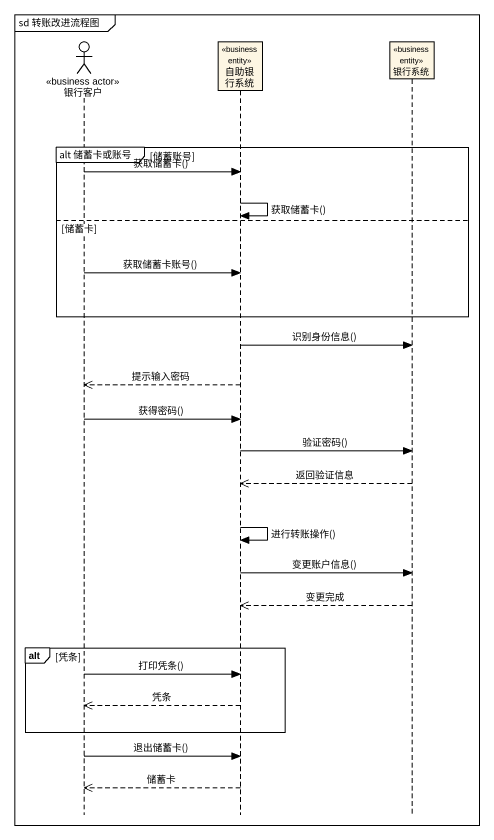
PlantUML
@startuml
mainframe sd 转账改进流程图
hide footbox
actor 银行客户 <<business actor>>
participant 自助银行系统 <<business entity>>
participant 银行系统 <<business entity>>

group alt 储蓄卡或账号 [储蓄账号]
  银行客户 -> 自助银行系统 : 获取储蓄卡()
  自助银行系统 -> 自助银行系统 : 获取储蓄卡()
else 储蓄卡
  银行客户 -> 自助银行系统 : 获取储蓄卡账号()
end
自助银行系统 -> 银行系统 : 识别身份信息()
自助银行系统 -->> 银行客户 : 提示输入密码
银行客户 -> 自助银行系统 : 获得密码()
自助银行系统 -> 银行系统 : 验证密码()
银行系统 -->> 自助银行系统 : 返回验证信息
自助银行系统 -> 自助银行系统 : 进行转账操作()
自助银行系统 -> 银行系统 : 变更账户信息()
银行系统 -->> 自助银行系统 : 变更完成
alt 凭条
  银行客户 -> 自助银行系统 : 打印凭条()
  自助银行系统 -->> 银行客户 : 凭条
end
银行客户 -> 自助银行系统 : 退出储蓄卡()
自助银行系统 -->> 银行客户 : 储蓄卡
@enduml
